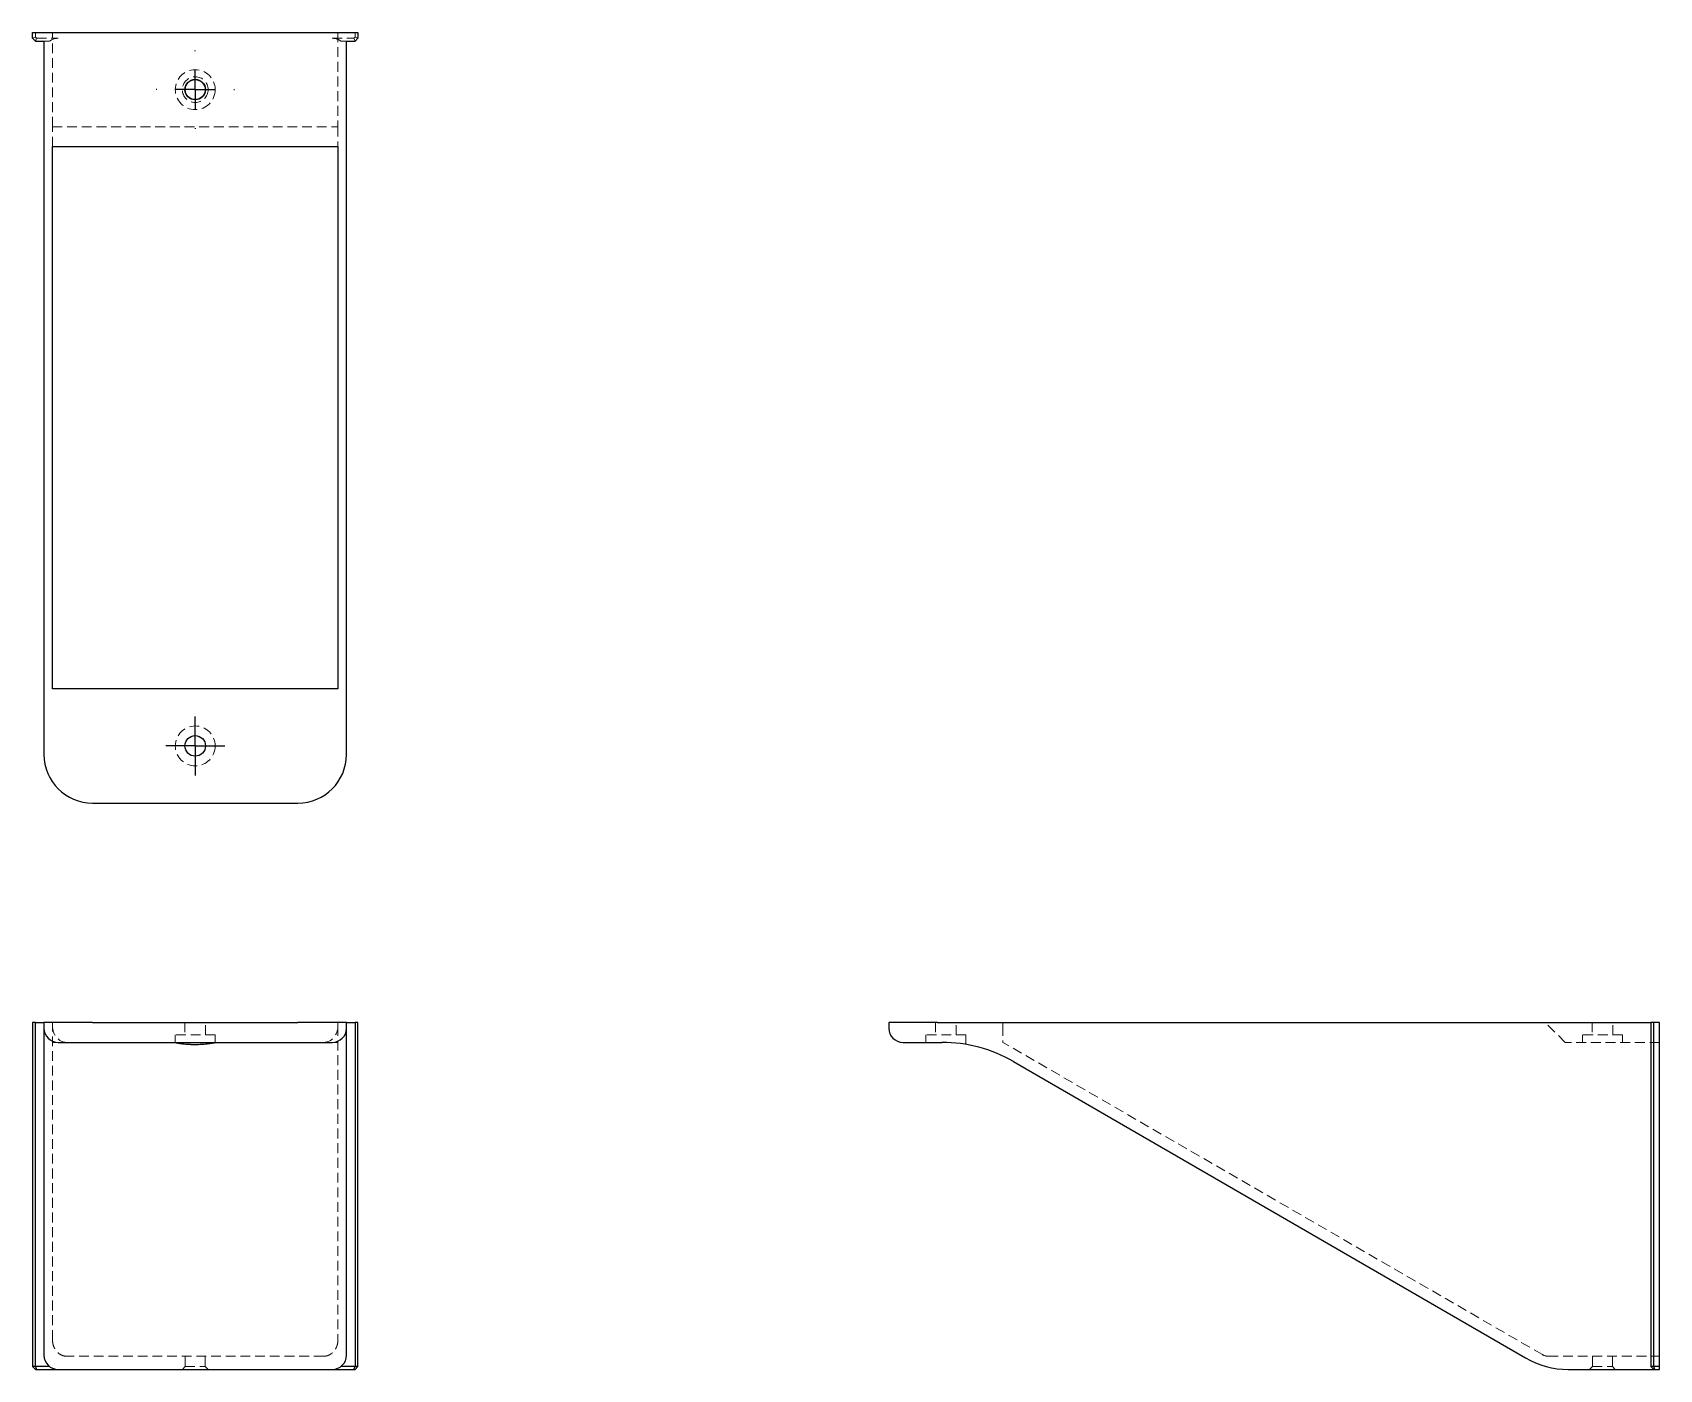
# Model space of a CAD drawing. Header units: millimetres. Extents: x 62 to 273, y 34 to 208.
import ezdxf

# ---------------------------------------------------------------- set-up
doc = ezdxf.new("R2010")
doc.units = ezdxf.units.MM
doc.linetypes.add('HIDDEN', pattern=[1.905, 1.27, -0.635])
doc.layers.add('10', color=7, linetype='Continuous')

# ---------------------------------------------------------------- blocks, each defined once
blk = doc.blocks.new('SW_CENTERMARKSYMBOL_0')
at = {"layer": '10', "color": 0}
for p, q in [((0, 2.5), (0, 3.83)), ((0, 0), (0, 2.5)), ((-2.5, 0), (-3.83, 0)), ((0, 0), (-2.5, 0)), ((0, 0), (0, -2.5)), ((0, 0), (2.5, 0)), ((2.5, 0), (3.83, 0)), ((0, -2.5), (0, -3.83))]:
    blk.add_line(p, q, dxfattribs=at)
blk = doc.blocks.new('SW_CENTERMARKSYMBOL_1')
at = {"layer": '10', "color": 0}
for p, q in [((0, 5), (0, 5.09)), ((0, 0), (0, 2.5)), ((-5, 0), (-5.09, 0)), ((0, 0), (-2.5, 0)), ((0, 0), (0, -2.5)), ((0, 0), (2.5, 0)), ((5, 0), (5.09, 0)), ((0, -5), (0, -5.09))]:
    blk.add_line(p, q, dxfattribs=at)

msp = doc.modelspace()

# ---------------------------------------------------------------- linework, layer by layer
at = {"color": 7, "linetype": 'Continuous', "lineweight": 25}
for p, q in [((61.89, 207.26), (61.89, 208)), ((61.89, 208), (104.11, 208)), ((62.26, 206.89), (61.89, 207.26)), ((62.26, 206.89), (63.37, 206.89)), ((63.37, 206.89), (63.37, 114.3)), ((102.63, 206.89), (103.74, 206.89)), ((102.63, 114.3), (102.63, 206.89)), ((104.11, 207.26), (103.74, 206.89)), ((104.11, 208), (104.11, 207.26)), ((64.48, 193.19), (101.52, 193.19)), ((64.48, 122.81), (64.48, 193.19)), ((101.52, 193.19), (101.52, 122.81)), ((101.52, 122.81), (64.48, 122.81)), ((69.67, 108), (96.33, 108)), ((61.89, 79.52), (61.89, 34.85)), ((62.26, 79.52), (61.89, 79.52)), ((62.26, 34.85), (62.26, 79.52)), ((62.26, 79.52), (63.37, 79.52)), ((63.37, 79.52), (63.37, 78.78)), ((69.67, 79.52), (63.37, 79.52)), ((63.37, 78.78), (63.37, 76.04)), ((69.67, 79.52), (96.33, 79.52)), ((102.63, 79.52), (96.33, 79.52)), ((102.63, 78.78), (102.63, 79.52)), ((102.63, 79.52), (103.74, 79.52)), ((102.63, 76.04), (102.63, 78.78)), ((103.74, 79.52), (103.74, 34.85)), ((104.11, 79.52), (103.74, 79.52)), ((104.11, 34.85), (104.11, 79.52)), ((173, 79.52), (173, 78.78)), ((179.3, 79.52), (173, 79.52)), ((179.3, 79.52), (271.89, 79.52)), ((271.89, 79.52), (271.89, 34.85)), ((272.26, 79.52), (271.89, 79.52)), ((272.26, 34.85), (272.26, 79.52)), ((273, 79.52), (272.26, 79.52)), ((273, 34.85), (273, 79.52)), ((63.37, 76.04), (63.37, 37.58)), ((65.22, 76.93), (69.67, 76.93)), ((69.67, 76.93), (96.33, 76.93)), ((96.33, 76.93), (100.78, 76.93)), ((102.63, 37.58), (102.63, 76.04)), ((174.85, 76.93), (179.3, 76.93)), ((179.3, 76.93), (179.88, 76.93)), ((189.16, 74.44), (255.6, 35.97)), ((63.37, 37.58), (63.37, 36.33)), ((102.63, 36.33), (102.63, 37.58)), ((62.26, 34.48), (61.89, 34.85)), ((62.26, 34.85), (61.89, 34.85)), ((62.26, 34.85), (62.41, 34.48)), ((64.11, 34.85), (62.26, 34.85)), ((62.26, 34.48), (62.41, 34.48)), ((62.41, 34.48), (65.22, 34.48)), ((65.22, 34.48), (100.78, 34.48)), ((100.78, 34.48), (103.59, 34.48)), ((103.74, 34.85), (101.89, 34.85)), ((103.59, 34.48), (103.74, 34.85)), ((103.59, 34.48), (103.74, 34.48)), ((103.74, 34.48), (104.11, 34.85)), ((104.11, 34.85), (103.74, 34.85)), ((261.17, 34.48), (272.26, 34.48)), ((272.26, 34.85), (271.89, 34.85)), ((272.26, 34.48), (271.89, 34.85)), ((272.41, 34.48), (272.26, 34.85)), ((273, 34.85), (272.26, 34.85)), ((272.26, 34.48), (272.41, 34.48)), ((272.41, 34.48), (273, 34.48)), ((273, 34.48), (273, 34.85))]:
    msp.add_line(p, q, dxfattribs=at)
at = {"color": 7, "linetype": 'HIDDEN', "lineweight": 18}
for p, q in [((62.26, 207.41), (61.89, 207.26)), ((62.26, 208), (62.26, 207.41)), ((62.26, 207.41), (62.41, 207.26)), ((62.26, 206.89), (62.41, 207.26)), ((62.41, 207.26), (65.22, 207.26)), ((64.11, 206.89), (63.37, 206.89)), ((64.48, 195.78), (64.48, 208)), ((100.78, 207.26), (103.59, 207.26)), ((101.52, 208), (101.52, 195.78)), ((101.89, 206.89), (102.63, 206.89)), ((103.59, 207.26), (103.74, 207.41)), ((103.59, 207.26), (103.74, 206.89)), ((103.74, 207.41), (103.74, 208)), ((103.74, 207.41), (104.11, 207.26)), ((64.48, 193.19), (64.48, 195.78)), ((64.48, 195.78), (101.52, 195.78)), ((101.52, 195.78), (101.52, 193.19)), ((64.48, 79.07), (64.48, 79.52)), ((64.48, 38.33), (64.48, 79.07)), ((81.67, 79.52), (81.67, 77.89)), ((84.33, 77.89), (84.33, 79.52)), ((101.52, 79.52), (101.52, 79.07)), ((101.52, 79.07), (101.52, 38.33)), ((179.07, 79.52), (179.07, 77.89)), ((181.74, 77.89), (181.74, 79.52)), ((187.81, 79.52), (187.81, 79.07)), ((187.81, 79.07), (187.81, 76.93)), ((260.78, 76.93), (258.19, 79.52)), ((264.26, 79.52), (264.26, 77.89)), ((266.93, 77.89), (266.93, 79.52)), ((64.48, 76.93), (65.22, 76.93)), ((85.59, 77.89), (80.41, 77.89)), ((80.41, 77.89), (80.41, 76.92)), ((85.59, 76.92), (85.59, 77.89)), ((100.78, 76.93), (101.52, 76.93)), ((183, 77.89), (177.81, 77.89)), ((177.81, 77.89), (177.81, 76.93)), ((183, 76.67), (183, 77.89)), ((257.82, 36.4), (187.81, 76.93)), ((273, 76.93), (260.78, 76.93)), ((268.19, 77.89), (263, 77.89)), ((263, 77.89), (263, 76.93)), ((268.19, 76.93), (268.19, 77.89)), ((99.67, 36.19), (66.33, 36.19)), ((81.7, 36.19), (81.7, 34.85)), ((84.3, 34.85), (84.3, 36.19)), ((258.6, 36.19), (273, 36.19)), ((264.3, 36.19), (264.3, 34.85)), ((266.89, 34.85), (266.89, 36.19)), ((81.7, 34.85), (81.33, 34.48)), ((81.7, 34.85), (84.3, 34.85)), ((84.67, 34.48), (84.3, 34.85)), ((264.3, 34.85), (263.93, 34.48)), ((264.3, 34.85), (266.89, 34.85)), ((267.26, 34.48), (266.89, 34.85))]:
    msp.add_line(p, q, dxfattribs=at)
for centre, radius in [((83, 200.59), 2.59), ((83, 200.59), 1.67), ((83, 115.41), 2.59)]:
    msp.add_circle(centre, radius, dxfattribs=at)
at = {"color": 7, "linetype": 'Continuous', "lineweight": 25}
for centre, radius in [((83, 200.59), 1.33), ((83, 200.59), 1.3), ((83, 115.41), 1.33)]:
    msp.add_circle(centre, radius, dxfattribs=at)
at = {"color": 7, "linetype": 'HIDDEN', "lineweight": 18}
for centre, start, end in [((65.22, 205.41), 90, 126.8699), ((100.78, 205.41), 53.1301, 90)]:
    msp.add_arc(centre, 1.85, start, end, dxfattribs=at)
at = {"color": 7, "linetype": 'Continuous', "lineweight": 25}
for centre, radius, start, end in [((69.67, 114.3), 6.3, 180, 270), ((96.33, 114.3), 6.3, 270, 0), ((65.22, 78.78), 1.85, 180, 270), ((100.78, 78.78), 1.85, 270, 0), ((174.85, 78.78), 1.85, 180, 270), ((179.88, 58.41), 18.52, 59.9314, 90), ((65.22, 36.33), 1.85, 180, 270), ((100.78, 36.33), 1.85, 270, 0), ((261.17, 45.59), 11.11, 239.9314, 270)]:
    msp.add_arc(centre, radius, start, end, dxfattribs=at)
at = {"color": 7, "linetype": 'HIDDEN', "lineweight": 18}
for centre, start_param, end_param in [((66.33, 79.07), 4.712389, 6.283185), ((99.67, 79.07), 0, 1.570796)]:
    msp.add_ellipse(centre, major_axis=(0, -2.14), ratio=0.865426, start_param=start_param, end_param=end_param, dxfattribs=at)
at = {"color": 7, "linetype": 'Continuous', "lineweight": 25}
msp.add_open_spline([(80.43, 76.91), (80.45, 76.9), (80.49, 76.89), (80.59, 76.87), (80.66, 76.86), (80.81, 76.83), (80.91, 76.82), (81.11, 76.79), (81.23, 76.77), (81.48, 76.74), (81.62, 76.73), (81.9, 76.71), (82.05, 76.69), (82.36, 76.68), (82.52, 76.67), (82.84, 76.67), (83.01, 76.67), (83.49, 76.67), (83.82, 76.69), (84.26, 76.72), (84.4, 76.73), (84.66, 76.76), (84.78, 76.77), (85, 76.8), (85.1, 76.82), (85.28, 76.85), (85.35, 76.86), (85.47, 76.88), (85.52, 76.89), (85.58, 76.91), (85.59, 76.92), (85.59, 76.92)], degree=3, knots=[0, 0, 0, 0, 0.0625, 0.0625, 0.125, 0.125, 0.1875, 0.1875, 0.25, 0.25, 0.3125, 0.3125, 0.375, 0.375, 0.4375, 0.4375, 0.5, 0.5, 0.625, 0.625, 0.6875, 0.6875, 0.75, 0.75, 0.8125, 0.8125, 0.875, 0.875, 0.9375, 0.9375, 1, 1, 1, 1], dxfattribs=at)
at = {"color": 7, "linetype": 'HIDDEN', "lineweight": 18}
for points, knots in [([(66.33, 36.19), (66.22, 36.19), (66.02, 36.22), (65.79, 36.28), (65.56, 36.38), (65.3, 36.54), (65.08, 36.75), (64.9, 36.96), (64.73, 37.24), (64.59, 37.56), (64.5, 37.94), (64.48, 38.19), (64.48, 38.32), (64.48, 38.33), (64.48, 38.33)], [0, 0, 0, 0, 0.0013592, 0.0027185, 0.0054369, 0.0108739, 0.0217478, 0.0326217, 0.0434956, 0.0652434, 0.0869912, 0.1087389, 0.1087389, 0.1093198, 0.1093198, 0.1093198, 0.1093198]), ([(101.52, 38.33), (101.52, 38.33), (101.52, 38.32), (101.52, 38.19), (101.5, 37.94), (101.41, 37.56), (101.27, 37.24), (101.1, 36.96), (100.92, 36.75), (100.7, 36.54), (100.44, 36.38), (100.21, 36.28), (99.99, 36.22), (99.78, 36.19), (99.67, 36.19)], [-0.0005808, -0.0005808, -0.0005808, -0.0005808, 0, 0, 0.0217478, 0.0434956, 0.0652434, 0.0761173, 0.0869912, 0.097865, 0.103302, 0.1060205, 0.1073797, 0.1087389, 0.1087389, 0.1087389, 0.1087389])]:
    msp.add_open_spline(points, degree=3, knots=knots, dxfattribs=at)
msp.add_open_spline([(258.6, 36.19), (258.33, 36.19), (258.06, 36.26), (257.82, 36.4)], degree=3, dxfattribs=at)

# ---------------------------------------------------------------- block references
at = {"layer": '10'}
for name, p in [('SW_CENTERMARKSYMBOL_1', (83, 200.59)), ('SW_CENTERMARKSYMBOL_0', (83, 115.41))]:
    msp.add_blockref(name, p, dxfattribs=at)

doc.saveas('drawing.dxf')
